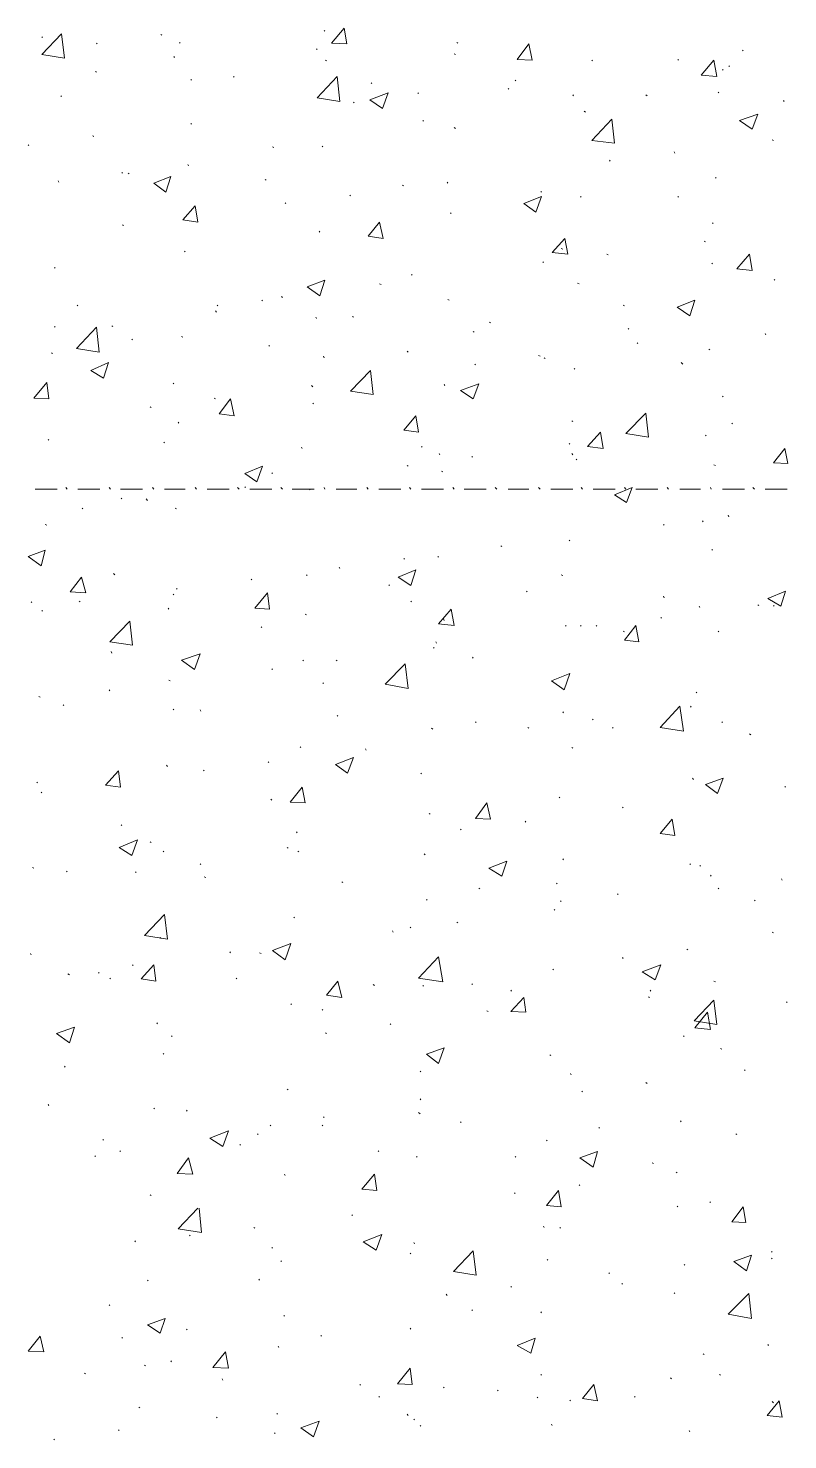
# Model space of a CAD drawing. Header units: millimetres. Extents: x 2928 to 3112, y 1220 to 1280.
# Drawn here: x 2945.278 to 2947.061, y 1249.977 to 1253.29 of the extents above; entities that cross this region are included whole.
import ezdxf

# ---------------------------------------------------------------- set-up
doc = ezdxf.new("R2010")
doc.units = ezdxf.units.MM

msp = doc.modelspace()

# ---------------------------------------------------------------- linework, layer by layer
at = {"color": 92, "linetype": 'Continuous', "lineweight": 13, "true_color": 0x00b800}
for points in [[(2945.98972, 1253.25546), (2946.01972, 1253.29046), (2946.01972, 1253.29046)], [(2946.02638, 1253.25379), (2946.01972, 1253.29046), (2946.01972, 1253.29046)], [(2945.30971, 1253.22879), (2945.35637, 1253.27713), (2945.35637, 1253.27713)], [(2945.31137, 1253.26879), (2945.30971, 1253.27046), (2945.30971, 1253.27046)], [(2945.36304, 1253.22046), (2945.35637, 1253.27713), (2945.35637, 1253.27713)], [(2945.43971, 1253.25379), (2945.43804, 1253.25546), (2945.43804, 1253.25546)], [(2945.59138, 1253.27379), (2945.58971, 1253.27546), (2945.58971, 1253.27546)], [(2945.63471, 1253.25546), (2945.63305, 1253.25713), (2945.63305, 1253.25713)], [(2945.97472, 1253.28379), (2945.97305, 1253.28546), (2945.97305, 1253.28546)], [(2945.98972, 1253.25546), (2946.02638, 1253.25379), (2946.02638, 1253.25379)], [(2946.28639, 1253.25546), (2946.28472, 1253.25713), (2946.28472, 1253.25713)], [(2946.42639, 1253.21713), (2946.45306, 1253.25379), (2946.45306, 1253.25379)], [(2946.46139, 1253.21546), (2946.45306, 1253.25379), (2946.45306, 1253.25379)], [(2945.30971, 1253.22879), (2945.36304, 1253.22046), (2945.36304, 1253.22046)], [(2945.62138, 1253.22213), (2945.61971, 1253.22379), (2945.61971, 1253.22379)], [(2945.95638, 1253.24046), (2945.95472, 1253.24213), (2945.95472, 1253.24213)], [(2946.28139, 1253.22879), (2946.27805, 1253.23046), (2946.27805, 1253.23046)], [(2946.9564, 1253.23713), (2946.95473, 1253.23879), (2946.95473, 1253.23879)], [(2945.43804, 1253.18712), (2945.43638, 1253.18879), (2945.43638, 1253.18879)], [(2945.97805, 1253.21379), (2945.97638, 1253.21546), (2945.97638, 1253.21546)], [(2946.42639, 1253.21713), (2946.46139, 1253.21546), (2946.46139, 1253.21546)], [(2946.60306, 1253.21379), (2946.60139, 1253.21546), (2946.60139, 1253.21546)], [(2946.80473, 1253.21546), (2946.80306, 1253.21713), (2946.80306, 1253.21713)], [(2946.85806, 1253.18046), (2946.88806, 1253.21546), (2946.88806, 1253.21546)], [(2946.89473, 1253.17712), (2946.88806, 1253.21546), (2946.88806, 1253.21546)], [(2946.90973, 1253.19212), (2946.90806, 1253.19379), (2946.90806, 1253.19379)], [(2946.92473, 1253.20046), (2946.92306, 1253.20213), (2946.92306, 1253.20213)], [(2945.66138, 1253.16879), (2945.65971, 1253.17046), (2945.65971, 1253.17046)], [(2945.76138, 1253.17546), (2945.75971, 1253.17712), (2945.75971, 1253.17712)], [(2945.95638, 1253.12712), (2946.00305, 1253.17712), (2946.00305, 1253.17712)], [(2946.00972, 1253.11879), (2946.00305, 1253.17712), (2946.00305, 1253.17712)], [(2946.08472, 1253.16046), (2946.08305, 1253.16212), (2946.08305, 1253.16212)], [(2946.42306, 1253.16712), (2946.42139, 1253.16879), (2946.42139, 1253.16879)], [(2946.85806, 1253.18046), (2946.89473, 1253.17712), (2946.89473, 1253.17712)], [(2945.35637, 1253.13046), (2945.35471, 1253.13212), (2945.35471, 1253.13212)], [(2945.95638, 1253.12712), (2946.00972, 1253.11879), (2946.00972, 1253.11879)], [(2946.07972, 1253.12212), (2946.12305, 1253.13879), (2946.12305, 1253.13879)], [(2946.07972, 1253.12212), (2946.10972, 1253.10212), (2946.10972, 1253.10212)], [(2946.10972, 1253.10212), (2946.12305, 1253.13879), (2946.12305, 1253.13879)], [(2946.19472, 1253.13712), (2946.19305, 1253.13879), (2946.19305, 1253.13879)], [(2946.40639, 1253.14712), (2946.40472, 1253.14879), (2946.40472, 1253.14879)], [(2946.55806, 1253.13212), (2946.55639, 1253.13379), (2946.55639, 1253.13379)], [(2946.73139, 1253.13212), (2946.72806, 1253.13379), (2946.72806, 1253.13379)], [(2946.89973, 1253.13879), (2946.89806, 1253.14046), (2946.89806, 1253.14046)], [(2946.04305, 1253.11546), (2946.04138, 1253.11712), (2946.04138, 1253.11712)], [(2946.58639, 1253.09379), (2946.58306, 1253.09546), (2946.58306, 1253.09546)], [(2946.94806, 1253.07379), (2946.9914, 1253.08879), (2946.9914, 1253.08879)], [(2946.97806, 1253.05379), (2946.9914, 1253.08879), (2946.9914, 1253.08879)], [(2947.05307, 1253.11879), (2947.0514, 1253.12046), (2947.0514, 1253.12046)], [(2945.66138, 1253.06546), (2945.65971, 1253.06712), (2945.65971, 1253.06712)], [(2946.20639, 1253.07212), (2946.20472, 1253.07379), (2946.20472, 1253.07379)], [(2946.28139, 1253.05546), (2946.27805, 1253.05712), (2946.27805, 1253.05712)], [(2946.60139, 1253.02712), (2946.64806, 1253.07712), (2946.64806, 1253.07712)], [(2946.65473, 1253.02046), (2946.64806, 1253.07712), (2946.64806, 1253.07712)], [(2946.94806, 1253.07379), (2946.97806, 1253.05379), (2946.97806, 1253.05379)], [(2945.43138, 1253.03546), (2945.42971, 1253.03879), (2945.42971, 1253.03879)], [(2946.60139, 1253.02712), (2946.65473, 1253.02046), (2946.65473, 1253.02046)], [(2947.02807, 1253.02712), (2947.02473, 1253.02879), (2947.02473, 1253.02879)], [(2945.27971, 1253.01546), (2945.27804, 1253.01712), (2945.27804, 1253.01712)], [(2945.85472, 1253.01046), (2945.85138, 1253.01212), (2945.85138, 1253.01212)], [(2945.96972, 1253.01212), (2945.96805, 1253.01379), (2945.96805, 1253.01379)], [(2946.7964, 1252.99712), (2946.79473, 1253.00046), (2946.79473, 1253.00046)], [(2945.65471, 1252.96712), (2945.65305, 1252.97046), (2945.65305, 1252.97046)], [(2946.64473, 1252.97879), (2946.64306, 1252.98046), (2946.64306, 1252.98046)], [(2945.34971, 1252.92879), (2945.34804, 1252.93212), (2945.34804, 1252.93212)], [(2945.49971, 1252.95045), (2945.49804, 1252.95212), (2945.49804, 1252.95212)], [(2945.51471, 1252.94879), (2945.51304, 1252.95045), (2945.51304, 1252.95045)], [(2945.57304, 1252.92712), (2945.61305, 1252.94212), (2945.61305, 1252.94212)], [(2945.57304, 1252.92712), (2945.60138, 1252.90545), (2945.60138, 1252.90545)], [(2945.60138, 1252.90545), (2945.61305, 1252.94212), (2945.61305, 1252.94212)], [(2945.83638, 1252.93379), (2945.83472, 1252.93545), (2945.83472, 1252.93545)], [(2946.15972, 1252.92045), (2946.15639, 1252.92212), (2946.15639, 1252.92212)], [(2946.26305, 1252.92712), (2946.26139, 1252.92879), (2946.26139, 1252.92879)], [(2946.89306, 1252.93879), (2946.8914, 1252.94045), (2946.8914, 1252.94045)], [(2946.03472, 1252.89712), (2946.03305, 1252.89879), (2946.03305, 1252.89879)], [(2946.44139, 1252.87879), (2946.48306, 1252.89545), (2946.48306, 1252.89545)], [(2946.46972, 1252.85879), (2946.48306, 1252.89545), (2946.48306, 1252.89545)], [(2946.48306, 1252.90545), (2946.48139, 1252.90712), (2946.48139, 1252.90712)], [(2946.57639, 1252.89379), (2946.57473, 1252.89545), (2946.57473, 1252.89545)], [(2946.80473, 1252.89379), (2946.80306, 1252.89545), (2946.80306, 1252.89545)], [(2945.64138, 1252.84045), (2945.66971, 1252.87379), (2945.66971, 1252.87379)], [(2945.67638, 1252.83545), (2945.66971, 1252.87379), (2945.66971, 1252.87379)], [(2945.88305, 1252.87879), (2945.88138, 1252.88045), (2945.88138, 1252.88045)], [(2946.27139, 1252.85545), (2946.26972, 1252.85712), (2946.26972, 1252.85712)], [(2946.44139, 1252.87879), (2946.46972, 1252.85879), (2946.46972, 1252.85879)], [(2945.50138, 1252.82712), (2945.49971, 1252.82879), (2945.49971, 1252.82879)], [(2945.64138, 1252.84045), (2945.67638, 1252.83545), (2945.67638, 1252.83545)], [(2946.07639, 1252.80212), (2946.10305, 1252.83545), (2946.10305, 1252.83545)], [(2946.11139, 1252.79712), (2946.10305, 1252.83545), (2946.10305, 1252.83545)], [(2946.8864, 1252.83212), (2946.88473, 1252.83379), (2946.88473, 1252.83379)], [(2945.96305, 1252.81212), (2945.96138, 1252.81379), (2945.96138, 1252.81379)], [(2946.07639, 1252.80212), (2946.11139, 1252.79712), (2946.11139, 1252.79712)], [(2946.50806, 1252.76379), (2946.53806, 1252.79712), (2946.53806, 1252.79712)], [(2946.54473, 1252.76045), (2946.53806, 1252.79712), (2946.53806, 1252.79712)], [(2946.86806, 1252.78879), (2946.86473, 1252.79045), (2946.86473, 1252.79045)], [(2945.64638, 1252.76545), (2945.64471, 1252.76712), (2945.64471, 1252.76712)], [(2946.50806, 1252.76379), (2946.54473, 1252.76045), (2946.54473, 1252.76045)], [(2946.53306, 1252.77212), (2946.52973, 1252.77379), (2946.52973, 1252.77379)], [(2946.63973, 1252.75879), (2946.63639, 1252.76045), (2946.63639, 1252.76045)], [(2946.9414, 1252.72545), (2946.9714, 1252.76045), (2946.9714, 1252.76045)], [(2946.97806, 1252.72212), (2946.9714, 1252.76045), (2946.9714, 1252.76045)], [(2945.34137, 1252.72712), (2945.33971, 1252.72878), (2945.33971, 1252.72878)], [(2946.48806, 1252.74045), (2946.48639, 1252.74212), (2946.48639, 1252.74212)], [(2946.88473, 1252.73712), (2946.88306, 1252.73879), (2946.88306, 1252.73879)], [(2946.9414, 1252.72545), (2946.97806, 1252.72212), (2946.97806, 1252.72212)], [(2945.93305, 1252.68378), (2945.97472, 1252.69878), (2945.97472, 1252.69878)], [(2945.96305, 1252.66212), (2945.97472, 1252.69878), (2945.97472, 1252.69878)], [(2946.10639, 1252.68878), (2946.10305, 1252.69045), (2946.10305, 1252.69045)], [(2946.17972, 1252.71045), (2946.17805, 1252.71212), (2946.17805, 1252.71212)], [(2946.57139, 1252.69045), (2946.56806, 1252.69212), (2946.56806, 1252.69212)], [(2947.0314, 1252.69878), (2947.02973, 1252.70045), (2947.02973, 1252.70045)], [(2945.87472, 1252.65878), (2945.87305, 1252.66045), (2945.87305, 1252.66045)], [(2945.93305, 1252.68378), (2945.96305, 1252.66212), (2945.96305, 1252.66212)], [(2945.39471, 1252.63878), (2945.39304, 1252.64045), (2945.39304, 1252.64045)], [(2945.71971, 1252.62378), (2945.71805, 1252.62712), (2945.71805, 1252.62712)], [(2945.72305, 1252.63878), (2945.72138, 1252.64045), (2945.72138, 1252.64045)], [(2945.82805, 1252.65045), (2945.82638, 1252.65212), (2945.82638, 1252.65212)], [(2946.26639, 1252.65212), (2946.26305, 1252.65378), (2946.26305, 1252.65378)], [(2946.67806, 1252.63878), (2946.67473, 1252.64045), (2946.67473, 1252.64045)], [(2946.8014, 1252.63545), (2946.84306, 1252.65212), (2946.84306, 1252.65212)], [(2946.8014, 1252.63545), (2946.8314, 1252.61545), (2946.8314, 1252.61545)], [(2946.8314, 1252.61545), (2946.84306, 1252.65212), (2946.84306, 1252.65212)], [(2945.34137, 1252.58878), (2945.33971, 1252.59045), (2945.33971, 1252.59045)], [(2945.47638, 1252.59045), (2945.47471, 1252.59212), (2945.47471, 1252.59212)], [(2945.95472, 1252.60878), (2945.95305, 1252.61212), (2945.95305, 1252.61212)], [(2946.04138, 1252.61212), (2946.03972, 1252.61378), (2946.03972, 1252.61378)], [(2946.36306, 1252.59878), (2946.36139, 1252.60045), (2946.36139, 1252.60045)], [(2945.39138, 1252.53878), (2945.43804, 1252.58878), (2945.43804, 1252.58878)], [(2945.44471, 1252.53045), (2945.43804, 1252.58878), (2945.43804, 1252.58878)], [(2945.52304, 1252.55878), (2945.52138, 1252.56045), (2945.52138, 1252.56045)], [(2945.64138, 1252.56545), (2945.63805, 1252.56712), (2945.63805, 1252.56712)], [(2946.32472, 1252.57712), (2946.32306, 1252.57878), (2946.32306, 1252.57878)], [(2946.68806, 1252.58378), (2946.68639, 1252.58545), (2946.68639, 1252.58545)], [(2947.00973, 1252.57045), (2947.00807, 1252.57378), (2947.00807, 1252.57378)], [(2945.33471, 1252.52712), (2945.33304, 1252.52878), (2945.33304, 1252.52878)], [(2945.39138, 1252.53878), (2945.44471, 1252.53045), (2945.44471, 1252.53045)], [(2945.84472, 1252.54378), (2945.84305, 1252.54545), (2945.84305, 1252.54545)], [(2946.16972, 1252.53045), (2946.16805, 1252.53212), (2946.16805, 1252.53212)], [(2946.70973, 1252.55045), (2946.70806, 1252.55212), (2946.70806, 1252.55212)], [(2946.87806, 1252.53545), (2946.8764, 1252.53712), (2946.8764, 1252.53712)], [(2945.42471, 1252.48711), (2945.46638, 1252.50545), (2945.46638, 1252.50545)], [(2945.45471, 1252.46878), (2945.46638, 1252.50545), (2945.46638, 1252.50545)], [(2945.97305, 1252.51712), (2945.97138, 1252.52045), (2945.97138, 1252.52045)], [(2946.32806, 1252.50045), (2946.32639, 1252.50212), (2946.32639, 1252.50212)], [(2946.47972, 1252.52045), (2946.47639, 1252.52212), (2946.47639, 1252.52212)], [(2946.49139, 1252.51545), (2946.48972, 1252.51712), (2946.48972, 1252.51712)], [(2946.56139, 1252.49045), (2946.55973, 1252.49211), (2946.55973, 1252.49211)], [(2946.81473, 1252.50212), (2946.8114, 1252.50545), (2946.8114, 1252.50545)], [(2945.29137, 1252.42211), (2945.32137, 1252.45878), (2945.32137, 1252.45878)], [(2945.32637, 1252.42045), (2945.32137, 1252.45878), (2945.32137, 1252.45878)], [(2945.42471, 1252.48711), (2945.45471, 1252.46878), (2945.45471, 1252.46878)], [(2946.03472, 1252.43878), (2946.08139, 1252.48711), (2946.08139, 1252.48711)], [(2946.08805, 1252.43045), (2946.08139, 1252.48711), (2946.08139, 1252.48711)], [(2945.61971, 1252.45545), (2945.61805, 1252.45711), (2945.61805, 1252.45711)], [(2945.94638, 1252.44878), (2945.94305, 1252.45211), (2945.94305, 1252.45211)], [(2946.03472, 1252.43878), (2946.08805, 1252.43045), (2946.08805, 1252.43045)], [(2946.25639, 1252.45211), (2946.25472, 1252.45378), (2946.25472, 1252.45378)], [(2946.29305, 1252.44045), (2946.33639, 1252.45545), (2946.33639, 1252.45545)], [(2946.29305, 1252.44045), (2946.32306, 1252.42045), (2946.32306, 1252.42045)], [(2946.32306, 1252.42045), (2946.33639, 1252.45545), (2946.33639, 1252.45545)], [(2946.90973, 1252.42545), (2946.90806, 1252.42711), (2946.90806, 1252.42711)], [(2945.29137, 1252.42211), (2945.32637, 1252.42045), (2945.32637, 1252.42045)], [(2945.56638, 1252.40045), (2945.56471, 1252.40211), (2945.56471, 1252.40211)], [(2945.71805, 1252.42045), (2945.71471, 1252.42211), (2945.71471, 1252.42211)], [(2945.72638, 1252.38545), (2945.75305, 1252.42045), (2945.75305, 1252.42045)], [(2945.76138, 1252.38045), (2945.75305, 1252.42045), (2945.75305, 1252.42045)], [(2945.94805, 1252.40878), (2945.94638, 1252.41045), (2945.94638, 1252.41045)], [(2945.63138, 1252.36378), (2945.62971, 1252.36545), (2945.62971, 1252.36545)], [(2945.72638, 1252.38545), (2945.76138, 1252.38045), (2945.76138, 1252.38045)], [(2946.15972, 1252.34711), (2946.18805, 1252.38045), (2946.18805, 1252.38045)], [(2946.19472, 1252.34211), (2946.18805, 1252.38045), (2946.18805, 1252.38045)], [(2946.55639, 1252.36711), (2946.55473, 1252.36878), (2946.55473, 1252.36878)], [(2946.68139, 1252.33878), (2946.72806, 1252.38711), (2946.72806, 1252.38711)], [(2946.73473, 1252.33045), (2946.72806, 1252.38711), (2946.72806, 1252.38711)], [(2946.9314, 1252.36211), (2946.92973, 1252.36378), (2946.92973, 1252.36378)], [(2945.32637, 1252.32378), (2945.32471, 1252.32545), (2945.32471, 1252.32545)], [(2946.15972, 1252.34711), (2946.19472, 1252.34211), (2946.19472, 1252.34211)], [(2946.59139, 1252.30878), (2946.62139, 1252.34211), (2946.62139, 1252.34211)], [(2946.62806, 1252.30378), (2946.62139, 1252.34211), (2946.62139, 1252.34211)], [(2946.68139, 1252.33878), (2946.73473, 1252.33045), (2946.73473, 1252.33045)], [(2946.86973, 1252.33378), (2946.86806, 1252.33545), (2946.86806, 1252.33545)], [(2945.59805, 1252.31711), (2945.59638, 1252.31878), (2945.59638, 1252.31878)], [(2945.92138, 1252.30378), (2945.91972, 1252.30711), (2945.91972, 1252.30711)], [(2946.20305, 1252.30711), (2946.20139, 1252.30878), (2946.20139, 1252.30878)], [(2946.54973, 1252.31378), (2946.54806, 1252.31545), (2946.54806, 1252.31545)], [(2946.59139, 1252.30878), (2946.62806, 1252.30378), (2946.62806, 1252.30378)], [(2947.02807, 1252.27045), (2947.05473, 1252.30378), (2947.05473, 1252.30378)], [(2947.0614, 1252.26878), (2947.05473, 1252.30378), (2947.05473, 1252.30378)], [(2945.78638, 1252.24544), (2945.82805, 1252.26211), (2945.82805, 1252.26211)], [(2945.81471, 1252.22544), (2945.82805, 1252.26211), (2945.82805, 1252.26211)], [(2946.16972, 1252.26211), (2946.16805, 1252.26378), (2946.16805, 1252.26378)], [(2946.24472, 1252.28878), (2946.24305, 1252.29211), (2946.24305, 1252.29211)], [(2946.32139, 1252.28378), (2946.31972, 1252.28545), (2946.31972, 1252.28545)], [(2946.55639, 1252.28878), (2946.55473, 1252.29211), (2946.55473, 1252.29211)], [(2946.56639, 1252.27711), (2946.56473, 1252.27878), (2946.56473, 1252.27878)], [(2946.8914, 1252.26378), (2946.88806, 1252.26545), (2946.88806, 1252.26545)], [(2947.02807, 1252.27045), (2947.0614, 1252.26878), (2947.0614, 1252.26878)], [(2945.78638, 1252.24544), (2945.81471, 1252.22544), (2945.81471, 1252.22544)], [(2945.85138, 1252.24544), (2945.84972, 1252.24711), (2945.84972, 1252.24711)], [(2946.25139, 1252.24878), (2946.24805, 1252.25044), (2946.24805, 1252.25044)], [(2945.78805, 1252.21211), (2945.78638, 1252.21378), (2945.78638, 1252.21378)], [(2945.93972, 1252.20711), (2945.93805, 1252.20878), (2945.93805, 1252.20878)], [(2946.65473, 1252.19544), (2946.69639, 1252.21211), (2946.69639, 1252.21211)], [(2946.65473, 1252.19544), (2946.68306, 1252.17711), (2946.68306, 1252.17711)], [(2946.68306, 1252.17711), (2946.69639, 1252.21211), (2946.69639, 1252.21211)], [(2945.40638, 1252.16211), (2945.40471, 1252.16378), (2945.40471, 1252.16378)], [(2945.49804, 1252.18544), (2945.49638, 1252.18711), (2945.49638, 1252.18711)], [(2945.55804, 1252.18211), (2945.55471, 1252.18544), (2945.55471, 1252.18544)], [(2945.62638, 1252.16211), (2945.62305, 1252.16378), (2945.62305, 1252.16378)], [(2946.86306, 1252.13211), (2946.8614, 1252.13378), (2946.8614, 1252.13378)], [(2946.92306, 1252.14378), (2946.9214, 1252.14711), (2946.9214, 1252.14711)], [(2945.32137, 1252.12378), (2945.31804, 1252.12544), (2945.31804, 1252.12544)], [(2946.7714, 1252.12378), (2946.76973, 1252.12544), (2946.76973, 1252.12544)], [(2945.27804, 1252.05044), (2945.31804, 1252.06544), (2945.31804, 1252.06544)], [(2945.30804, 1252.02877), (2945.31804, 1252.06544), (2945.31804, 1252.06544)], [(2946.38972, 1252.07378), (2946.38806, 1252.07544), (2946.38806, 1252.07544)], [(2946.54973, 1252.08711), (2946.54806, 1252.08878), (2946.54806, 1252.08878)], [(2946.88473, 1252.06544), (2946.88306, 1252.06711), (2946.88306, 1252.06711)], [(2945.27804, 1252.05044), (2945.30804, 1252.02877), (2945.30804, 1252.02877)], [(2946.16139, 1252.04378), (2946.15972, 1252.04544), (2946.15972, 1252.04544)], [(2946.24139, 1252.04878), (2946.23972, 1252.05044), (2946.23972, 1252.05044)], [(2945.37638, 1251.96711), (2945.40304, 1252.00211), (2945.40304, 1252.00211)], [(2945.41304, 1251.96544), (2945.40304, 1252.00211), (2945.40304, 1252.00211)], [(2945.48138, 1252.00711), (2945.47804, 1252.01044), (2945.47804, 1252.01044)], [(2945.80305, 1251.99544), (2945.80138, 1251.99711), (2945.80138, 1251.99711)], [(2945.93305, 1252.00544), (2945.93138, 1252.00711), (2945.93138, 1252.00711)], [(2946.00972, 1252.02211), (2946.00805, 1252.02544), (2946.00805, 1252.02544)], [(2946.14639, 1252.00211), (2946.18805, 1252.01877), (2946.18805, 1252.01877)], [(2946.14639, 1252.00211), (2946.17639, 1251.98211), (2946.17639, 1251.98211)], [(2946.17639, 1251.98211), (2946.18805, 1252.01877), (2946.18805, 1252.01877)], [(2946.53306, 1252.00544), (2946.52973, 1252.00711), (2946.52973, 1252.00711)], [(2945.37638, 1251.96711), (2945.41304, 1251.96544), (2945.41304, 1251.96544)], [(2945.61971, 1251.96044), (2945.61805, 1251.96211), (2945.61805, 1251.96211)], [(2945.62805, 1251.97377), (2945.62638, 1251.97544), (2945.62638, 1251.97544)], [(2945.80971, 1251.92877), (2945.83972, 1251.96544), (2945.83972, 1251.96544)], [(2945.84472, 1251.92711), (2945.83972, 1251.96544), (2945.83972, 1251.96544)], [(2946.12639, 1251.98211), (2946.12472, 1251.98377), (2946.12472, 1251.98377)], [(2946.44972, 1251.96711), (2946.44806, 1251.96877), (2946.44806, 1251.96877)], [(2947.01473, 1251.95211), (2947.0564, 1251.96877), (2947.0564, 1251.96877)], [(2947.04473, 1251.93377), (2947.0564, 1251.96877), (2947.0564, 1251.96877)], [(2945.28637, 1251.94211), (2945.28471, 1251.94377), (2945.28471, 1251.94377)], [(2945.39971, 1251.94377), (2945.39804, 1251.94544), (2945.39804, 1251.94544)], [(2945.60805, 1251.92711), (2945.60638, 1251.92877), (2945.60638, 1251.92877)], [(2945.80971, 1251.92877), (2945.84472, 1251.92711), (2945.84472, 1251.92711)], [(2946.17805, 1251.94377), (2946.17639, 1251.94544), (2946.17639, 1251.94544)], [(2946.7714, 1251.95377), (2946.76973, 1251.95711), (2946.76973, 1251.95711)], [(2946.85473, 1251.93044), (2946.85306, 1251.93377), (2946.85306, 1251.93377)], [(2946.99306, 1251.93544), (2946.9914, 1251.93711), (2946.9914, 1251.93711)], [(2947.01473, 1251.95211), (2947.04473, 1251.93377), (2947.04473, 1251.93377)], [(2947.02973, 1251.93377), (2947.02807, 1251.93544), (2947.02807, 1251.93544)], [(2945.31137, 1251.92211), (2945.30971, 1251.92377), (2945.30971, 1251.92377)], [(2945.46971, 1251.85044), (2945.51638, 1251.89877), (2945.51638, 1251.89877)], [(2945.52304, 1251.84211), (2945.51638, 1251.89877), (2945.51638, 1251.89877)], [(2945.93138, 1251.91377), (2945.92805, 1251.91544), (2945.92805, 1251.91544)], [(2946.24139, 1251.89211), (2946.27139, 1251.92711), (2946.27139, 1251.92711)], [(2946.25472, 1251.90044), (2946.25305, 1251.90377), (2946.25305, 1251.90377)], [(2946.27805, 1251.88877), (2946.27139, 1251.92711), (2946.27139, 1251.92711)], [(2946.76473, 1251.90544), (2946.76306, 1251.90711), (2946.76306, 1251.90711)], [(2945.82638, 1251.88377), (2945.82471, 1251.88544), (2945.82471, 1251.88544)], [(2946.24139, 1251.89211), (2946.27805, 1251.88877), (2946.27805, 1251.88877)], [(2946.54139, 1251.88711), (2946.53973, 1251.88877), (2946.53973, 1251.88877)], [(2946.57639, 1251.88711), (2946.57473, 1251.88877), (2946.57473, 1251.88877)], [(2946.61306, 1251.88711), (2946.61139, 1251.88877), (2946.61139, 1251.88877)], [(2946.67806, 1251.87377), (2946.67473, 1251.87544), (2946.67473, 1251.87544)], [(2946.67806, 1251.85377), (2946.70473, 1251.88877), (2946.70473, 1251.88877)], [(2946.71139, 1251.85044), (2946.70473, 1251.88877), (2946.70473, 1251.88877)], [(2946.89973, 1251.87377), (2946.89806, 1251.87544), (2946.89806, 1251.87544)], [(2945.46971, 1251.85044), (2945.52304, 1251.84211), (2945.52304, 1251.84211)], [(2946.23139, 1251.83544), (2946.22972, 1251.83711), (2946.22972, 1251.83711)], [(2946.23639, 1251.84711), (2946.23472, 1251.85044), (2946.23472, 1251.85044)], [(2946.67806, 1251.85377), (2946.71139, 1251.85044), (2946.71139, 1251.85044)], [(2945.47471, 1251.82377), (2945.47304, 1251.82711), (2945.47304, 1251.82711)], [(2945.63805, 1251.80711), (2945.68138, 1251.82211), (2945.68138, 1251.82211)], [(2945.63805, 1251.80711), (2945.66805, 1251.78544), (2945.66805, 1251.78544)], [(2945.66805, 1251.78544), (2945.68138, 1251.82211), (2945.68138, 1251.82211)], [(2945.92472, 1251.80544), (2945.92305, 1251.80711), (2945.92305, 1251.80711)], [(2946.00305, 1251.80544), (2946.00138, 1251.80711), (2946.00138, 1251.80711)], [(2946.11639, 1251.75044), (2946.16305, 1251.79877), (2946.16305, 1251.79877)], [(2946.16972, 1251.74044), (2946.16305, 1251.79877), (2946.16305, 1251.79877)], [(2946.32306, 1251.81211), (2946.32139, 1251.81377), (2946.32139, 1251.81377)], [(2945.85138, 1251.78544), (2945.84972, 1251.7871), (2945.84972, 1251.7871)], [(2946.50639, 1251.75877), (2946.54973, 1251.77544), (2946.54973, 1251.77544)], [(2946.53639, 1251.7371), (2946.54973, 1251.77544), (2946.54973, 1251.77544)], [(2945.46971, 1251.73544), (2945.46804, 1251.7371), (2945.46804, 1251.7371)], [(2945.61138, 1251.75877), (2945.60805, 1251.76044), (2945.60805, 1251.76044)], [(2945.97138, 1251.7521), (2945.96972, 1251.75377), (2945.96972, 1251.75377)], [(2946.11639, 1251.75044), (2946.16972, 1251.74044), (2946.16972, 1251.74044)], [(2946.50639, 1251.75877), (2946.53639, 1251.7371), (2946.53639, 1251.7371)], [(2946.84806, 1251.73044), (2946.8464, 1251.7321), (2946.8464, 1251.7321)], [(2945.30637, 1251.72044), (2945.30304, 1251.7221), (2945.30304, 1251.7221)], [(2945.36138, 1251.70044), (2945.35971, 1251.7021), (2945.35971, 1251.7021)], [(2946.7614, 1251.64877), (2946.80806, 1251.69877), (2946.80806, 1251.69877)], [(2946.8164, 1251.64044), (2946.80806, 1251.69877), (2946.80806, 1251.69877)], [(2946.83473, 1251.6971), (2946.83306, 1251.69877), (2946.83306, 1251.69877)], [(2945.61971, 1251.69044), (2945.61805, 1251.6921), (2945.61805, 1251.6921)], [(2945.68305, 1251.6871), (2945.68138, 1251.69044), (2945.68138, 1251.69044)], [(2946.00472, 1251.67544), (2946.00305, 1251.6771), (2946.00305, 1251.6771)], [(2946.53473, 1251.68377), (2946.53306, 1251.68544), (2946.53306, 1251.68544)], [(2946.60473, 1251.6671), (2946.60306, 1251.66877), (2946.60306, 1251.66877)], [(2946.22805, 1251.64544), (2946.22472, 1251.6471), (2946.22472, 1251.6471)], [(2946.32972, 1251.66044), (2946.32806, 1251.6621), (2946.32806, 1251.6621)], [(2946.45306, 1251.6471), (2946.45139, 1251.64877), (2946.45139, 1251.64877)], [(2946.65139, 1251.6471), (2946.64973, 1251.64877), (2946.64973, 1251.64877)], [(2946.7614, 1251.64877), (2946.8164, 1251.64044), (2946.8164, 1251.64044)], [(2946.90806, 1251.66044), (2946.9064, 1251.6621), (2946.9064, 1251.6621)], [(2946.97473, 1251.6321), (2946.9714, 1251.63377), (2946.9714, 1251.63377)], [(2945.91805, 1251.6021), (2945.91638, 1251.60377), (2945.91638, 1251.60377)], [(2946.07139, 1251.59544), (2946.06972, 1251.59877), (2946.06972, 1251.59877)], [(2946.55639, 1251.60044), (2946.55473, 1251.6021), (2946.55473, 1251.6021)], [(2945.84305, 1251.5671), (2945.84138, 1251.56877), (2945.84138, 1251.56877)], [(2945.99972, 1251.5621), (2946.04138, 1251.57877), (2946.04138, 1251.57877)], [(2946.02805, 1251.5421), (2946.04138, 1251.57877), (2946.04138, 1251.57877)], [(2945.45971, 1251.51377), (2945.48971, 1251.5471), (2945.48971, 1251.5471)], [(2945.49471, 1251.50877), (2945.48971, 1251.5471), (2945.48971, 1251.5471)], [(2945.60471, 1251.5571), (2945.60305, 1251.56043), (2945.60305, 1251.56043)], [(2945.69138, 1251.5471), (2945.68971, 1251.54877), (2945.68971, 1251.54877)], [(2945.99972, 1251.5621), (2946.02805, 1251.5421), (2946.02805, 1251.5421)], [(2946.20139, 1251.54043), (2946.19972, 1251.5421), (2946.19972, 1251.5421)], [(2946.83973, 1251.5271), (2946.83806, 1251.53043), (2946.83806, 1251.53043)], [(2946.86806, 1251.51543), (2946.90973, 1251.53043), (2946.90973, 1251.53043)], [(2946.8964, 1251.49377), (2946.90973, 1251.53043), (2946.90973, 1251.53043)], [(2945.29971, 1251.51877), (2945.29804, 1251.52043), (2945.29804, 1251.52043)], [(2945.30971, 1251.49543), (2945.30804, 1251.4971), (2945.30804, 1251.4971)], [(2945.45971, 1251.51377), (2945.49471, 1251.50877), (2945.49471, 1251.50877)], [(2945.89305, 1251.47377), (2945.92138, 1251.50877), (2945.92138, 1251.50877)], [(2945.92805, 1251.4721), (2945.92138, 1251.50877), (2945.92138, 1251.50877)], [(2946.86806, 1251.51543), (2946.8964, 1251.49377), (2946.8964, 1251.49377)], [(2947.0564, 1251.50877), (2947.05473, 1251.51043), (2947.05473, 1251.51043)], [(2945.84972, 1251.47877), (2945.84805, 1251.48043), (2945.84805, 1251.48043)], [(2945.89305, 1251.47377), (2945.92805, 1251.4721), (2945.92805, 1251.4721)], [(2946.32806, 1251.43543), (2946.35472, 1251.4721), (2946.35472, 1251.4721)], [(2946.36306, 1251.43377), (2946.35472, 1251.4721), (2946.35472, 1251.4721)], [(2946.52639, 1251.48377), (2946.52472, 1251.48543), (2946.52472, 1251.48543)], [(2946.22139, 1251.44543), (2946.21972, 1251.4471), (2946.21972, 1251.4471)], [(2946.32806, 1251.43543), (2946.36306, 1251.43377), (2946.36306, 1251.43377)], [(2946.67473, 1251.46043), (2946.67306, 1251.4621), (2946.67306, 1251.4621)], [(2946.7614, 1251.40043), (2946.78973, 1251.43377), (2946.78973, 1251.43377)], [(2946.7964, 1251.39543), (2946.78973, 1251.43377), (2946.78973, 1251.43377)], [(2945.49804, 1251.41877), (2945.49638, 1251.42043), (2945.49638, 1251.42043)], [(2945.90972, 1251.4021), (2945.90805, 1251.40377), (2945.90805, 1251.40377)], [(2946.29472, 1251.40877), (2946.29305, 1251.41043), (2946.29305, 1251.41043)], [(2946.44639, 1251.4271), (2946.44472, 1251.42877), (2946.44472, 1251.42877)], [(2946.7614, 1251.40043), (2946.7964, 1251.39543), (2946.7964, 1251.39543)], [(2945.49138, 1251.3671), (2945.53471, 1251.38543), (2945.53471, 1251.38543)], [(2945.49138, 1251.3671), (2945.52138, 1251.34877), (2945.52138, 1251.34877)], [(2945.52138, 1251.34877), (2945.53471, 1251.38543), (2945.53471, 1251.38543)], [(2945.56638, 1251.37877), (2945.56471, 1251.38043), (2945.56471, 1251.38043)], [(2945.88805, 1251.36543), (2945.88638, 1251.3671), (2945.88638, 1251.3671)], [(2945.59638, 1251.3571), (2945.59471, 1251.35877), (2945.59471, 1251.35877)], [(2945.91305, 1251.3571), (2945.91138, 1251.35877), (2945.91138, 1251.35877)], [(2946.20972, 1251.35043), (2946.20805, 1251.3521), (2946.20805, 1251.3521)], [(2946.35972, 1251.31876), (2946.40139, 1251.33543), (2946.40139, 1251.33543)], [(2946.38972, 1251.30043), (2946.40139, 1251.33543), (2946.40139, 1251.33543)], [(2946.53473, 1251.33877), (2946.53306, 1251.34043), (2946.53306, 1251.34043)], [(2945.29137, 1251.31876), (2945.28804, 1251.32043), (2945.28804, 1251.32043)], [(2945.36971, 1251.31043), (2945.36804, 1251.3121), (2945.36804, 1251.3121)], [(2945.53138, 1251.30876), (2945.52971, 1251.31043), (2945.52971, 1251.31043)], [(2945.68305, 1251.3271), (2945.68138, 1251.32876), (2945.68138, 1251.32876)], [(2945.69471, 1251.2971), (2945.69138, 1251.29876), (2945.69138, 1251.29876)], [(2946.35972, 1251.31876), (2946.38972, 1251.30043), (2946.38972, 1251.30043)], [(2946.83306, 1251.3271), (2946.8314, 1251.32876), (2946.8314, 1251.32876)], [(2946.8564, 1251.32376), (2946.85473, 1251.32543), (2946.85473, 1251.32543)], [(2946.8814, 1251.30043), (2946.87973, 1251.3021), (2946.87973, 1251.3021)], [(2946.01638, 1251.28543), (2946.01472, 1251.2871), (2946.01472, 1251.2871)], [(2946.33806, 1251.27043), (2946.33639, 1251.2721), (2946.33639, 1251.2721)], [(2946.51972, 1251.2821), (2946.51806, 1251.28376), (2946.51806, 1251.28376)], [(2946.89973, 1251.27043), (2946.89806, 1251.2721), (2946.89806, 1251.2721)], [(2947.04807, 1251.29043), (2947.0464, 1251.29376), (2947.0464, 1251.29376)], [(2946.21472, 1251.24376), (2946.21305, 1251.24543), (2946.21305, 1251.24543)], [(2946.52973, 1251.24043), (2946.52806, 1251.2421), (2946.52806, 1251.2421)], [(2946.66306, 1251.2571), (2946.66139, 1251.25876), (2946.66139, 1251.25876)], [(2946.98473, 1251.2421), (2946.98306, 1251.24376), (2946.98306, 1251.24376)], [(2945.55138, 1251.16043), (2945.59805, 1251.21043), (2945.59805, 1251.21043)], [(2945.60471, 1251.1521), (2945.59805, 1251.21043), (2945.59805, 1251.21043)], [(2945.90305, 1251.2021), (2945.90138, 1251.20376), (2945.90138, 1251.20376)], [(2946.51472, 1251.22043), (2946.51306, 1251.2221), (2946.51306, 1251.2221)], [(2946.13472, 1251.16876), (2946.13305, 1251.1721), (2946.13305, 1251.1721)], [(2946.17639, 1251.17876), (2946.17472, 1251.18043), (2946.17472, 1251.18043)], [(2946.28639, 1251.19043), (2946.28472, 1251.1921), (2946.28472, 1251.1921)], [(2947.02807, 1251.1671), (2947.02473, 1251.16876), (2947.02473, 1251.16876)], [(2945.55138, 1251.16043), (2945.60471, 1251.1521), (2945.60471, 1251.1521)], [(2945.58971, 1251.15376), (2945.58804, 1251.1571), (2945.58804, 1251.1571)], [(2945.85138, 1251.12543), (2945.89472, 1251.1421), (2945.89472, 1251.1421)], [(2945.88138, 1251.10376), (2945.89472, 1251.1421), (2945.89472, 1251.1421)], [(2945.28471, 1251.11543), (2945.28304, 1251.11876), (2945.28304, 1251.11876)], [(2945.75305, 1251.12043), (2945.75138, 1251.1221), (2945.75138, 1251.1221)], [(2945.82471, 1251.11876), (2945.82138, 1251.12043), (2945.82138, 1251.12043)], [(2945.85138, 1251.12543), (2945.88138, 1251.10376), (2945.88138, 1251.10376)], [(2946.19472, 1251.06043), (2946.24139, 1251.11043), (2946.24139, 1251.11043)], [(2946.25139, 1251.05209), (2946.24139, 1251.11043), (2946.24139, 1251.11043)], [(2946.67473, 1251.1071), (2946.67306, 1251.10876), (2946.67306, 1251.10876)], [(2946.8264, 1251.1271), (2946.82473, 1251.12876), (2946.82473, 1251.12876)], [(2945.37471, 1251.06876), (2945.37138, 1251.07043), (2945.37138, 1251.07043)], [(2945.44471, 1251.07209), (2945.44304, 1251.07376), (2945.44304, 1251.07376)], [(2945.52471, 1251.09043), (2945.52304, 1251.09209), (2945.52304, 1251.09209)], [(2945.54304, 1251.05876), (2945.57304, 1251.09209), (2945.57304, 1251.09209)], [(2945.57804, 1251.05376), (2945.57304, 1251.09209), (2945.57304, 1251.09209)], [(2946.51139, 1251.08043), (2946.50972, 1251.08209), (2946.50972, 1251.08209)], [(2946.71973, 1251.07543), (2946.76306, 1251.09209), (2946.76306, 1251.09209)], [(2946.71973, 1251.07543), (2946.74973, 1251.05709), (2946.74973, 1251.05709)], [(2946.74973, 1251.05709), (2946.76306, 1251.09209), (2946.76306, 1251.09209)], [(2945.47138, 1251.05876), (2945.46971, 1251.06043), (2945.46971, 1251.06043)], [(2945.54304, 1251.05876), (2945.57804, 1251.05376), (2945.57804, 1251.05376)], [(2945.76805, 1251.05876), (2945.76638, 1251.06043), (2945.76638, 1251.06043)], [(2945.97805, 1251.02043), (2946.00472, 1251.05376), (2946.00472, 1251.05376)], [(2946.01472, 1251.01543), (2946.00472, 1251.05376), (2946.00472, 1251.05376)], [(2946.09139, 1251.04376), (2946.08805, 1251.04543), (2946.08805, 1251.04543)], [(2946.19472, 1251.06043), (2946.25139, 1251.05209), (2946.25139, 1251.05209)], [(2946.20639, 1251.04209), (2946.20472, 1251.04376), (2946.20472, 1251.04376)], [(2946.32139, 1251.04543), (2946.31972, 1251.04709), (2946.31972, 1251.04709)], [(2946.8914, 1251.05209), (2946.88806, 1251.05376), (2946.88806, 1251.05376)], [(2945.89638, 1250.99876), (2945.89472, 1251.00043), (2945.89472, 1251.00043)], [(2945.97805, 1251.02043), (2946.01472, 1251.01543), (2946.01472, 1251.01543)], [(2946.41306, 1251.03043), (2946.41139, 1251.03209), (2946.41139, 1251.03209)], [(2946.41139, 1250.98209), (2946.44139, 1251.01543), (2946.44139, 1251.01543)], [(2946.44639, 1250.98043), (2946.44139, 1251.01543), (2946.44139, 1251.01543)], [(2946.73639, 1251.01543), (2946.73473, 1251.01709), (2946.73473, 1251.01709)], [(2946.73973, 1251.03043), (2946.73806, 1251.03209), (2946.73806, 1251.03209)], [(2946.8414, 1250.96043), (2946.88806, 1251.00876), (2946.88806, 1251.00876)], [(2946.89473, 1250.95209), (2946.88806, 1251.00876), (2946.88806, 1251.00876)], [(2947.05973, 1251.00376), (2947.05807, 1251.00543), (2947.05807, 1251.00543)], [(2945.96972, 1250.98543), (2945.96805, 1250.98709), (2945.96805, 1250.98709)], [(2946.35806, 1250.98209), (2946.35472, 1250.98376), (2946.35472, 1250.98376)], [(2946.41139, 1250.98209), (2946.44639, 1250.98043), (2946.44639, 1250.98043)], [(2946.84306, 1250.94376), (2946.87306, 1250.98043), (2946.87306, 1250.98043)], [(2946.87973, 1250.94043), (2946.87306, 1250.98043), (2946.87306, 1250.98043)], [(2945.34471, 1250.93043), (2945.38638, 1250.94543), (2945.38638, 1250.94543)], [(2945.37471, 1250.90876), (2945.38638, 1250.94543), (2945.38638, 1250.94543)], [(2945.58138, 1250.95376), (2945.57971, 1250.95543), (2945.57971, 1250.95543)], [(2946.12972, 1250.95209), (2946.12805, 1250.95376), (2946.12805, 1250.95376)], [(2946.8414, 1250.96043), (2946.89473, 1250.95209), (2946.89473, 1250.95209)], [(2946.84306, 1250.94376), (2946.87973, 1250.94043), (2946.87973, 1250.94043)], [(2945.34471, 1250.93043), (2945.37471, 1250.90876), (2945.37471, 1250.90876)], [(2945.61638, 1250.92376), (2945.61471, 1250.92543), (2945.61471, 1250.92543)], [(2945.97805, 1250.93043), (2945.97638, 1250.93209), (2945.97638, 1250.93209)], [(2946.81806, 1250.92376), (2946.8164, 1250.92543), (2946.8164, 1250.92543)], [(2945.59638, 1250.88209), (2945.59471, 1250.88376), (2945.59471, 1250.88376)], [(2946.21305, 1250.88209), (2946.25472, 1250.89709), (2946.25472, 1250.89709)], [(2946.21305, 1250.88209), (2946.24139, 1250.86042), (2946.24139, 1250.86042)], [(2946.24139, 1250.86042), (2946.25472, 1250.89709), (2946.25472, 1250.89709)], [(2946.50472, 1250.87876), (2946.50306, 1250.88043), (2946.50306, 1250.88043)], [(2946.9064, 1250.89376), (2946.90306, 1250.89543), (2946.90306, 1250.89543)], [(2945.36471, 1250.85209), (2945.36304, 1250.85376), (2945.36304, 1250.85376)], [(2946.19972, 1250.84042), (2946.19805, 1250.84209), (2946.19805, 1250.84209)], [(2946.55306, 1250.83376), (2946.55139, 1250.83709), (2946.55139, 1250.83709)], [(2946.9614, 1250.84376), (2946.95973, 1250.84542), (2946.95973, 1250.84542)], [(2946.73139, 1250.81376), (2946.72806, 1250.81542), (2946.72806, 1250.81542)], [(2945.88805, 1250.79876), (2945.88638, 1250.80042), (2945.88638, 1250.80042)], [(2946.19972, 1250.77542), (2946.19805, 1250.77709), (2946.19805, 1250.77709)], [(2946.57973, 1250.79376), (2946.57806, 1250.79542), (2946.57806, 1250.79542)], [(2945.32637, 1250.76209), (2945.32471, 1250.76376), (2945.32471, 1250.76376)], [(2945.57471, 1250.75376), (2945.57304, 1250.75542), (2945.57304, 1250.75542)], [(2945.65138, 1250.74876), (2945.64971, 1250.75042), (2945.64971, 1250.75042)], [(2945.97305, 1250.73376), (2945.97138, 1250.73542), (2945.97138, 1250.73542)], [(2946.19805, 1250.74209), (2946.19472, 1250.74542), (2946.19472, 1250.74542)], [(2945.70471, 1250.68542), (2945.74805, 1250.70209), (2945.74805, 1250.70209)], [(2945.73471, 1250.66542), (2945.74805, 1250.70209), (2945.74805, 1250.70209)], [(2945.84805, 1250.71376), (2945.84638, 1250.71542), (2945.84638, 1250.71542)], [(2945.96972, 1250.71376), (2945.96805, 1250.71542), (2945.96805, 1250.71542)], [(2946.29472, 1250.72209), (2946.29305, 1250.72376), (2946.29305, 1250.72376)], [(2946.61973, 1250.70876), (2946.61806, 1250.71042), (2946.61806, 1250.71042)], [(2946.8114, 1250.72376), (2946.80973, 1250.72542), (2946.80973, 1250.72542)], [(2945.45471, 1250.68042), (2945.45304, 1250.68209), (2945.45304, 1250.68209)], [(2945.70471, 1250.68542), (2945.73471, 1250.66542), (2945.73471, 1250.66542)], [(2945.77638, 1250.66876), (2945.77471, 1250.67042), (2945.77471, 1250.67042)], [(2945.81805, 1250.69376), (2945.81638, 1250.69542), (2945.81638, 1250.69542)], [(2946.49639, 1250.67876), (2946.49472, 1250.68042), (2946.49472, 1250.68042)], [(2946.9414, 1250.69376), (2946.93973, 1250.69542), (2946.93973, 1250.69542)], [(2945.43638, 1250.64209), (2945.43471, 1250.64376), (2945.43471, 1250.64376)], [(2945.49471, 1250.65376), (2945.49304, 1250.65542), (2945.49304, 1250.65542)], [(2945.62805, 1250.60209), (2945.65471, 1250.63876), (2945.65471, 1250.63876)], [(2945.66471, 1250.60042), (2945.65471, 1250.63876), (2945.65471, 1250.63876)], [(2946.10139, 1250.65376), (2946.09972, 1250.65542), (2946.09972, 1250.65542)], [(2946.19139, 1250.64042), (2946.18972, 1250.64209), (2946.18972, 1250.64209)], [(2946.42306, 1250.64042), (2946.42139, 1250.64209), (2946.42139, 1250.64209)], [(2946.57306, 1250.63876), (2946.61473, 1250.65376), (2946.61473, 1250.65376)], [(2946.57306, 1250.63876), (2946.60473, 1250.61709), (2946.60473, 1250.61709)], [(2946.60473, 1250.61709), (2946.61473, 1250.65376), (2946.61473, 1250.65376)], [(2946.74639, 1250.62542), (2946.74306, 1250.62709), (2946.74306, 1250.62709)], [(2946.8014, 1250.60375), (2946.79973, 1250.60542), (2946.79973, 1250.60542)], [(2945.62805, 1250.60209), (2945.66471, 1250.60042), (2945.66471, 1250.60042)], [(2945.88138, 1250.59709), (2945.87972, 1250.60042), (2945.87972, 1250.60042)], [(2946.06139, 1250.56542), (2946.09139, 1250.60042), (2946.09139, 1250.60042)], [(2946.09639, 1250.56209), (2946.09139, 1250.60042), (2946.09139, 1250.60042)], [(2946.57306, 1250.57375), (2946.57139, 1250.57542), (2946.57139, 1250.57542)], [(2945.56638, 1250.55042), (2945.56471, 1250.55209), (2945.56471, 1250.55209)], [(2946.06139, 1250.56542), (2946.09639, 1250.56209), (2946.09639, 1250.56209)], [(2946.42139, 1250.55542), (2946.41972, 1250.55709), (2946.41972, 1250.55709)], [(2946.49472, 1250.52709), (2946.52306, 1250.56209), (2946.52306, 1250.56209)], [(2946.52973, 1250.52375), (2946.52306, 1250.56209), (2946.52306, 1250.56209)], [(2945.62971, 1250.47209), (2945.67638, 1250.52042), (2945.67638, 1250.52042)], [(2945.68471, 1250.46375), (2945.67971, 1250.52042), (2945.67971, 1250.52042)], [(2946.03972, 1250.50375), (2946.03805, 1250.50542), (2946.03805, 1250.50542)], [(2946.49472, 1250.52709), (2946.52973, 1250.52375), (2946.52973, 1250.52375)], [(2946.80306, 1250.52375), (2946.8014, 1250.52542), (2946.8014, 1250.52542)], [(2946.87973, 1250.53375), (2946.87806, 1250.53542), (2946.87806, 1250.53542)], [(2946.92973, 1250.48875), (2946.9564, 1250.52375), (2946.9564, 1250.52375)], [(2946.96306, 1250.48709), (2946.9564, 1250.52375), (2946.9564, 1250.52375)], [(2945.62971, 1250.47209), (2945.68471, 1250.46375), (2945.68471, 1250.46375)], [(2945.80971, 1250.47375), (2945.80805, 1250.47542), (2945.80805, 1250.47542)], [(2946.48972, 1250.47542), (2946.48806, 1250.47875), (2946.48806, 1250.47875)], [(2946.52806, 1250.47375), (2946.52639, 1250.47542), (2946.52639, 1250.47542)], [(2946.92973, 1250.48875), (2946.96306, 1250.48709), (2946.96306, 1250.48709)], [(2945.52971, 1250.44209), (2945.52804, 1250.44375), (2945.52804, 1250.44375)], [(2945.65805, 1250.45542), (2945.65638, 1250.45709), (2945.65638, 1250.45709)], [(2946.06472, 1250.44209), (2946.10805, 1250.45875), (2946.10805, 1250.45875)], [(2946.06472, 1250.44209), (2946.09472, 1250.42209), (2946.09472, 1250.42209)], [(2946.09472, 1250.42209), (2946.10805, 1250.45875), (2946.10805, 1250.45875)], [(2946.18472, 1250.43709), (2946.18305, 1250.44042), (2946.18305, 1250.44042)], [(2945.85138, 1250.42709), (2945.84972, 1250.42875), (2945.84972, 1250.42875)], [(2946.17639, 1250.41375), (2946.17472, 1250.41542), (2946.17472, 1250.41542)], [(2946.17639, 1250.41375), (2946.17472, 1250.41542), (2946.17472, 1250.41542)], [(2946.27639, 1250.37208), (2946.32306, 1250.42042), (2946.32306, 1250.42042)], [(2946.32972, 1250.36375), (2946.32306, 1250.42042), (2946.32306, 1250.42042)], [(2946.93473, 1250.39542), (2946.9764, 1250.41042), (2946.9764, 1250.41042)], [(2946.96473, 1250.37375), (2946.9764, 1250.41042), (2946.9764, 1250.41042)], [(2947.02473, 1250.41709), (2947.02307, 1250.41875), (2947.02307, 1250.41875)], [(2947.02473, 1250.40209), (2947.02307, 1250.40375), (2947.02307, 1250.40375)], [(2945.87305, 1250.39542), (2945.87138, 1250.39709), (2945.87138, 1250.39709)], [(2946.27639, 1250.37208), (2946.32972, 1250.36375), (2946.32972, 1250.36375)], [(2946.49806, 1250.39875), (2946.49639, 1250.40042), (2946.49639, 1250.40042)], [(2946.81973, 1250.38708), (2946.81806, 1250.38875), (2946.81806, 1250.38875)], [(2946.93473, 1250.39542), (2946.96473, 1250.37375), (2946.96473, 1250.37375)], [(2945.55971, 1250.35042), (2945.55804, 1250.35208), (2945.55804, 1250.35208)], [(2945.82138, 1250.35208), (2945.81971, 1250.35375), (2945.81971, 1250.35375)], [(2946.64306, 1250.36708), (2946.64139, 1250.36875), (2946.64139, 1250.36875)], [(2946.67306, 1250.34208), (2946.67139, 1250.34375), (2946.67139, 1250.34375)], [(2946.26139, 1250.31542), (2946.25972, 1250.31875), (2946.25972, 1250.31875)], [(2946.41306, 1250.33542), (2946.41139, 1250.33708), (2946.41139, 1250.33708)], [(2946.7964, 1250.32042), (2946.79473, 1250.32208), (2946.79473, 1250.32208)], [(2946.9214, 1250.27208), (2946.96973, 1250.32042), (2946.96973, 1250.32042)], [(2946.9764, 1250.26208), (2946.96973, 1250.32042), (2946.96973, 1250.32042)], [(2945.46971, 1250.29208), (2945.46804, 1250.29375), (2945.46804, 1250.29375)], [(2946.32139, 1250.28042), (2946.31972, 1250.28208), (2946.31972, 1250.28208)], [(2946.48306, 1250.27542), (2946.48139, 1250.27708), (2946.48139, 1250.27708)], [(2946.9214, 1250.27208), (2946.9764, 1250.26208), (2946.9764, 1250.26208)], [(2945.55804, 1250.24708), (2945.59971, 1250.26208), (2945.59971, 1250.26208)], [(2945.55804, 1250.24708), (2945.58804, 1250.22708), (2945.58804, 1250.22708)], [(2945.58804, 1250.22708), (2945.59971, 1250.26208), (2945.59971, 1250.26208)], [(2945.87972, 1250.26708), (2945.87805, 1250.26875), (2945.87805, 1250.26875)], [(2946.17639, 1250.23708), (2946.17472, 1250.23875), (2946.17472, 1250.23875)], [(2945.27804, 1250.18542), (2945.30637, 1250.22042), (2945.30637, 1250.22042)], [(2945.31471, 1250.18375), (2945.30637, 1250.22042), (2945.30637, 1250.22042)], [(2945.49971, 1250.21542), (2945.49804, 1250.21708), (2945.49804, 1250.21708)], [(2945.65138, 1250.23542), (2945.64971, 1250.23708), (2945.64971, 1250.23708)], [(2945.96638, 1250.22042), (2945.96472, 1250.22208), (2945.96472, 1250.22208)], [(2946.42639, 1250.19875), (2946.46806, 1250.21542), (2946.46806, 1250.21542)], [(2946.45806, 1250.18042), (2946.46806, 1250.21542), (2946.46806, 1250.21542)], [(2945.27804, 1250.18542), (2945.31471, 1250.18375), (2945.31471, 1250.18375)], [(2945.71138, 1250.14708), (2945.74138, 1250.18375), (2945.74138, 1250.18375)], [(2945.74805, 1250.14541), (2945.74138, 1250.18375), (2945.74138, 1250.18375)], [(2945.86638, 1250.19375), (2945.86472, 1250.19708), (2945.86472, 1250.19708)], [(2946.42639, 1250.19875), (2946.45806, 1250.18042), (2946.45806, 1250.18042)], [(2946.86473, 1250.17708), (2946.86306, 1250.17875), (2946.86306, 1250.17875)], [(2947.0164, 1250.19875), (2947.01473, 1250.20042), (2947.01473, 1250.20042)], [(2945.55304, 1250.15041), (2945.55138, 1250.15208), (2945.55138, 1250.15208)], [(2945.61471, 1250.16041), (2945.61305, 1250.16208), (2945.61305, 1250.16208)], [(2945.71138, 1250.14708), (2945.74805, 1250.14541), (2945.74805, 1250.14541)], [(2946.14472, 1250.10875), (2946.17472, 1250.14541), (2946.17472, 1250.14541)], [(2946.17972, 1250.10708), (2946.17472, 1250.14541), (2946.17472, 1250.14541)], [(2945.41304, 1250.13208), (2945.40971, 1250.13375), (2945.40971, 1250.13375)], [(2945.73471, 1250.11708), (2945.73305, 1250.12041), (2945.73305, 1250.12041)], [(2946.05805, 1250.10541), (2946.05638, 1250.10708), (2946.05638, 1250.10708)], [(2946.14472, 1250.10875), (2946.17972, 1250.10708), (2946.17972, 1250.10708)], [(2946.48306, 1250.12875), (2946.48139, 1250.13041), (2946.48139, 1250.13041)], [(2946.57973, 1250.07375), (2946.60639, 1250.10708), (2946.60639, 1250.10708)], [(2946.61473, 1250.06875), (2946.60639, 1250.10708), (2946.60639, 1250.10708)], [(2946.78806, 1250.12041), (2946.7864, 1250.12208), (2946.7864, 1250.12208)], [(2946.90306, 1250.12875), (2946.9014, 1250.13041), (2946.9014, 1250.13041)], [(2946.10305, 1250.07708), (2946.10139, 1250.07875), (2946.10139, 1250.07875)], [(2946.25472, 1250.09875), (2946.25305, 1250.10041), (2946.25305, 1250.10041)], [(2946.38139, 1250.09208), (2946.37972, 1250.09375), (2946.37972, 1250.09375)], [(2946.47472, 1250.07541), (2946.47306, 1250.07708), (2946.47306, 1250.07708)], [(2946.57973, 1250.07375), (2946.61473, 1250.06875), (2946.61473, 1250.06875)], [(2946.70306, 1250.07708), (2946.70139, 1250.07875), (2946.70139, 1250.07875)], [(2945.53971, 1250.05208), (2945.53804, 1250.05375), (2945.53804, 1250.05375)], [(2946.55139, 1250.06875), (2946.54973, 1250.07041), (2946.54973, 1250.07041)], [(2947.01307, 1250.03375), (2947.0414, 1250.06875), (2947.0414, 1250.06875)], [(2947.02807, 1250.06375), (2947.02473, 1250.06708), (2947.02473, 1250.06708)], [(2947.04807, 1250.03041), (2947.0414, 1250.06875), (2947.0414, 1250.06875)], [(2945.72138, 1250.02875), (2945.71971, 1250.03041), (2945.71971, 1250.03041)], [(2945.86305, 1250.03708), (2945.86138, 1250.03875), (2945.86138, 1250.03875)], [(2945.91805, 1250.00541), (2945.96138, 1250.02041), (2945.96138, 1250.02041)], [(2945.94805, 1249.98375), (2945.96138, 1250.02041), (2945.96138, 1250.02041)], [(2946.16972, 1250.03375), (2946.16805, 1250.03708), (2946.16805, 1250.03708)], [(2946.18472, 1250.02375), (2946.18305, 1250.02541), (2946.18305, 1250.02541)], [(2946.19972, 1250.00875), (2946.19805, 1250.01041), (2946.19805, 1250.01041)], [(2946.50806, 1250.01041), (2946.50639, 1250.01375), (2946.50639, 1250.01375)], [(2947.01307, 1250.03375), (2947.04807, 1250.03041), (2947.04807, 1250.03041)], [(2945.33971, 1249.97708), (2945.33804, 1249.97875), (2945.33804, 1249.97875)], [(2945.49138, 1249.99875), (2945.48971, 1250.00041), (2945.48971, 1250.00041)], [(2945.85805, 1249.99208), (2945.85638, 1249.99375), (2945.85638, 1249.99375)], [(2945.91805, 1250.00541), (2945.94805, 1249.98375), (2945.94805, 1249.98375)], [(2946.8314, 1249.99541), (2946.82973, 1249.99875), (2946.82973, 1249.99875)]]:
    msp.add_lwpolyline(points, dxfattribs=at)
at = {"color": 7, "linetype": 'Continuous', "lineweight": 20, "true_color": 0x000007}
for points in [[(2945.34637, 1252.20878), (2945.29471, 1252.20878), (2945.29471, 1252.20878)], [(2945.36971, 1252.20878), (2945.36638, 1252.21211), (2945.36638, 1252.21211)], [(2945.44638, 1252.20878), (2945.39471, 1252.20878), (2945.39471, 1252.20878)], [(2945.47138, 1252.20878), (2945.46804, 1252.21211), (2945.46804, 1252.21211)], [(2945.54638, 1252.20878), (2945.49471, 1252.20878), (2945.49471, 1252.20878)], [(2945.57304, 1252.20878), (2945.56971, 1252.21211), (2945.56971, 1252.21211)], [(2945.64638, 1252.20878), (2945.59805, 1252.20878), (2945.59805, 1252.20878)], [(2945.67305, 1252.20878), (2945.66971, 1252.21211), (2945.66971, 1252.21211)], [(2945.74971, 1252.20878), (2945.69805, 1252.20878), (2945.69805, 1252.20878)], [(2945.77305, 1252.20878), (2945.76971, 1252.21211), (2945.76971, 1252.21211)], [(2945.84972, 1252.20878), (2945.79805, 1252.20878), (2945.79805, 1252.20878)], [(2945.87472, 1252.20878), (2945.87138, 1252.21211), (2945.87138, 1252.21211)], [(2945.94972, 1252.20878), (2945.89805, 1252.20878), (2945.89805, 1252.20878)], [(2945.97472, 1252.20878), (2945.97305, 1252.21211), (2945.97305, 1252.21211)], [(2946.04972, 1252.20878), (2946.00138, 1252.20878), (2946.00138, 1252.20878)], [(2946.07639, 1252.20878), (2946.07305, 1252.21211), (2946.07305, 1252.21211)], [(2946.15305, 1252.20878), (2946.10139, 1252.20878), (2946.10139, 1252.20878)], [(2946.17639, 1252.20878), (2946.17305, 1252.21211), (2946.17305, 1252.21211)], [(2946.25305, 1252.20878), (2946.20139, 1252.20878), (2946.20139, 1252.20878)], [(2946.27805, 1252.20878), (2946.27472, 1252.21211), (2946.27472, 1252.21211)], [(2946.35306, 1252.20878), (2946.30139, 1252.20878), (2946.30139, 1252.20878)], [(2946.37806, 1252.20878), (2946.37472, 1252.21211), (2946.37472, 1252.21211)], [(2946.45306, 1252.20878), (2946.40472, 1252.20878), (2946.40472, 1252.20878)], [(2946.47972, 1252.20878), (2946.47639, 1252.21211), (2946.47639, 1252.21211)], [(2946.55639, 1252.20878), (2946.50472, 1252.20878), (2946.50472, 1252.20878)], [(2946.57973, 1252.20878), (2946.57639, 1252.21211), (2946.57639, 1252.21211)], [(2946.65639, 1252.20878), (2946.60473, 1252.20878), (2946.60473, 1252.20878)], [(2946.68139, 1252.20878), (2946.67806, 1252.21211), (2946.67806, 1252.21211)], [(2946.75639, 1252.20878), (2946.70473, 1252.20878), (2946.70473, 1252.20878)], [(2946.7814, 1252.20878), (2946.77806, 1252.21211), (2946.77806, 1252.21211)], [(2946.8564, 1252.20878), (2946.80806, 1252.20878), (2946.80806, 1252.20878)], [(2946.8814, 1252.20878), (2946.87973, 1252.21211), (2946.87973, 1252.21211)], [(2946.95973, 1252.20878), (2946.90806, 1252.20878), (2946.90806, 1252.20878)], [(2946.98306, 1252.20878), (2946.97973, 1252.21211), (2946.97973, 1252.21211)], [(2947.05973, 1252.20878), (2947.00807, 1252.20878), (2947.00807, 1252.20878)]]:
    msp.add_lwpolyline(points, dxfattribs=at)

doc.saveas('drawing.dxf')
